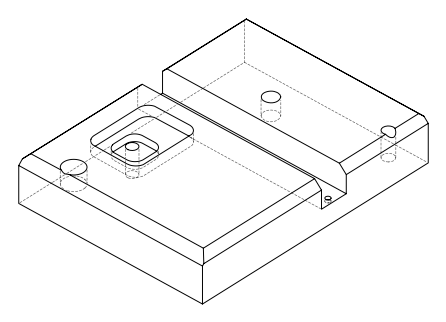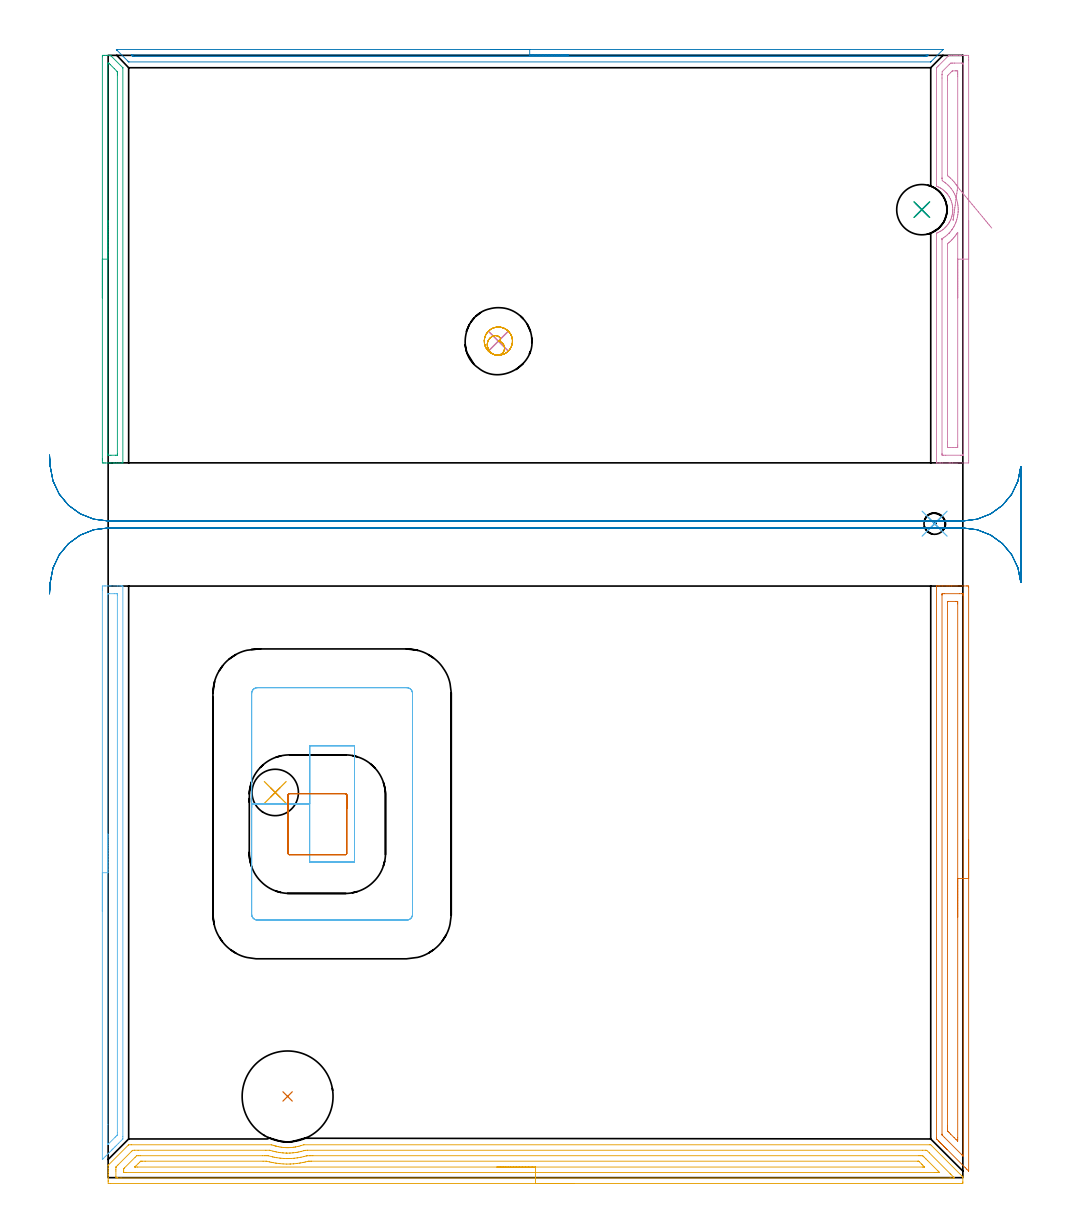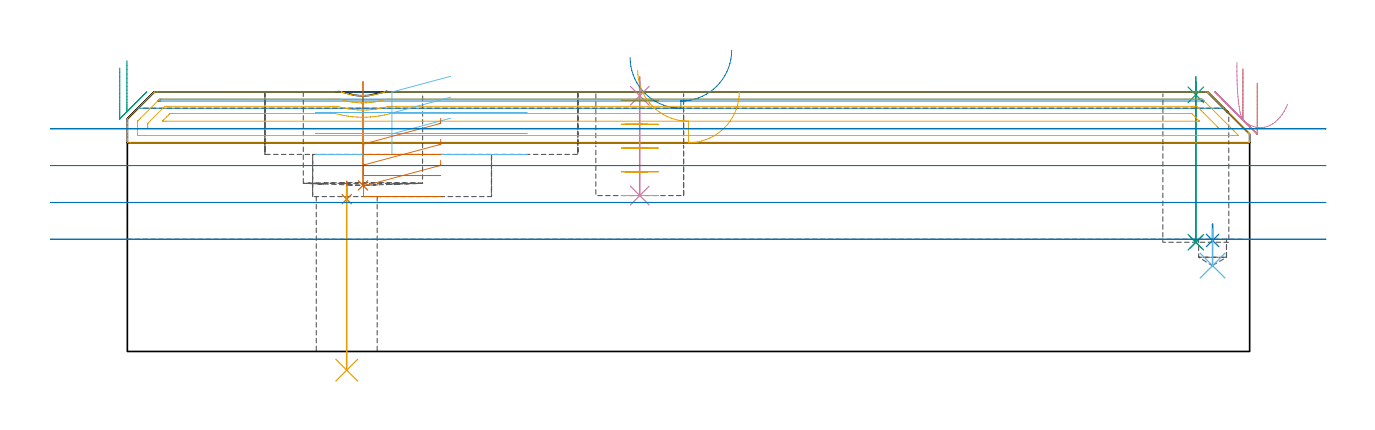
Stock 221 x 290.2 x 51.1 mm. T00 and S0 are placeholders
(PLAN: 20 operations, 10 tool changes, 30.6 min)
(1 SPOT_DRILL | STEP1HOLE | NXT0321_9005460120000 | 0.03 min | 2228 mm3)
(2 SPOT_DRILL_1 | STEP1POCKET | NXT0321_9005460120000 | 0.03 min | 3145 mm3)
(3 SPOT_DRILL_2 | STEP1POCKET_2 | NXT0321_9005460120000 | 0.03 min | 2 mm3)
(4 SPOT_DRILL_3 | STEP1POCKET_3 | NXT0321_9005460120000 | 0.03 min | 3 mm3)
(5 DRILL_THROUGH_HOLE_INTO_CENTER | STEP1HOLE | NXT0301_091 | 0.15 min | 3541 mm3)
(6 DRILL_BLIND_HOLE_INTO_CENTER | STEP1POCKET | UGT0301_450 | 0.04 min | 106 mm3)
(7 INDEXABLE_INSERT_DRILL_BLIND_HOLE_FROM_SOLID | STEP1POCKET_1 | NXT0302_018 | 0.08 min | 7855 mm3)
(8 DRILL_BLIND_HOLE_INTO_CENTER_1 | STEP1POCKET_2 | NXT0301_055 | 0.13 min | 1578 mm3)
(9 DRILL_TO_ENLARGE_BLIND_HOLE | STEP1POCKET_2 | UGT0301_374 | 0.13 min | 2343 mm3)
(10 DRILL_BLIND_HOLE_INTO_CENTER_2 | STEP1POCKET_3 | NXT0301_091 | 0.09 min | 2134 mm3)
(11 MILL_ROUGH_BLIND_HOLE_CONTOUR | STEP1POCKET_3 | NXT0201_013 | Spiral | 0.78 min | 2656 mm3)
(12 AREA_MILL | FG_CHAMFER_SURFACE | UGT0205_001 | 2.53 min | 2178 mm3)
(13 AREA_MILL_1 | FG_CHAMFER_SURFACE_1 | UGT0205_001 | 3.77 min | 5444 mm3)
(14 AREA_MILL_2 | FG_CHAMFER_SURFACE_2 | UGT0205_001 | 3.51 min | 1121 mm3)
(15 AREA_MILL_3 | FG_CHAMFER_SURFACE_3 | UGT0205_001 | 1.86 min | 1507 mm3)
(16 AREA_MILL_4 | FG_CHAMFER_SURFACE_4 | UGT0205_001 | 2.84 min | 3720 mm3)
(17 AREA_MILL_5 | FG_CHAMFER_SURFACE_5 | UGT0205_001 | 7.14 min | 10707 mm3)
(18 MILL_RECTANGULAR_POCKET | POCKET_RECTANGULAR_STRAIGHT | UGT0201_136 | Follow Part, ap 5, ae 75% | 2.14 min | 57913 mm3)
(19 MILL_RECTANGULAR_POCKET_1 | POCKET_RECTANGULAR_STRAIGHT_1 | UGT0201_136 | Follow Part, ap 5, ae 75% | 0.71 min | 8757 mm3)
(20 MILL_RECTANGULAR_SLOT | SLOT_RECTANGULAR | UGT0201_018 | Follow Part, ap 7.5, ae 75% | 4.61 min | 200203 mm3)
(TOOL NXT0321_9005460120000 | NC Spot Drill, 142deg, 12mm, Carbide, Uncoated | D12 PA142 FL30 Z2)
(TOOL NXT0301_091 | Carbide Drill 12mm [860.1-1200-036A1-MM 2214] | D12 PA140 FL55 Z2)
(TOOL UGT0301_450 | Carbide Drill 5.5 mm | D5.5 PA118 FL57 Z2)
(TOOL NXT0302_018 | Index. Insert Drill 23.5mm [880-D2350L25-03] | D23.5 PA176 FL71 Z2)
(TOOL NXT0301_055 | Carbide Drill 8.4mm [860.1-0840-042A1-MM 2214] | D8.4 PA140 FL61 Z2)
(TOOL UGT0301_374 | Twist Drill Flat Bottom 13 mm | D13 PA180 FL101 Z2)
(TOOL NXT0201_013 | ENDMILL 10mm | D10 FL30 Z4)
(TOOL UGT0205_001 | Chamfer Mill 20 x 3 x 45 deg. | D20 FL50 Z2)
(TOOL UGT0201_136 | Carbide End Mill 20.0 | D20 FL30 Z4)
(TOOL UGT0201_018 | End mill 30 mm | D30 FL50 Z4)
(OP 1 SPOT_DRILL)
G17 G21 G94 G90
T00 M6
G54
G17 G0 G90 X43.2 Y99.6 S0 M3
G43 Z61.1 H0
G94 G81 G98 Z29.984 F250. R33.5
G80
M5
M2
(OP 2 SPOT_DRILL_1)
G17 G21 G94 G90
T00 M6
G54
G17 G0 G90 X213.7 Y169.1 S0 M3
G43 Z61.1 H0
G94 G81 G98 Z21.863 F250. R25.1
G80
M5
M2
(OP 3 SPOT_DRILL_2)
G17 G21 G94 G90
T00 M6
G54
G17 G0 G90 X210.4 Y250.3 S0 M3
G43 Z61.1 H0
G94 G81 G98 Z50.54 F250. R54.1
G80
M5
M2
(OP 4 SPOT_DRILL_3)
G17 G21 G94 G90
T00 M6
G54
G17 G0 G90 X100.9 Y216.3 S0 M3
G43 Z61.1 H0
G94 G81 G98 Z50.355 F250. R54.1
G80
M5
M2
(OP 5 DRILL_THROUGH_HOLE_INTO_CENTER)
G17 G21 G94 G90
T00 M6
G54
G17 G0 G90 X43.2 Y99.6 S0 M3
G43 Z61.1 H1
G94 G73 G98 Z-3.684 F250. Q11.395 R32.5
G80
M5
M2
(OP 6 DRILL_BLIND_HOLE_INTO_CENTER)
G17 G21 G94 G90
T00 M6
G54
G17 G0 G90 X213.7 Y169.1 S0 M3
G43 Z61.1 H0
G94 G81 G98 Z16.9 F250. R24.1
G80
M5
M2
(OP 7 INDEXABLE_INSERT_DRILL_BLIND_HOLE_FROM_SOLID)
G17 G21 G94 G90
T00 M6
G54
G17 G0 G90 X46.4 Y21. S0 M3
G43 Z61.1 H1
G94 G81 G98 Z32.7 F250. R53.1
G80
M5
M2
(OP 8 DRILL_BLIND_HOLE_INTO_CENTER_1)
G17 G21 G94 G90
T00 M6
G54
G17 G0 G90 X210.4 Y250.3 S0 M3
G43 Z61.1 H1
G94 G81 G98 Z21.5 F250. R53.1
G80
M5
M2
(OP 9 DRILL_TO_ENLARGE_BLIND_HOLE)
G17 G21 G94 G90
T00 M6
G54
G17 G0 G90 X210.4 Y250.3 S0 M3
G43 Z61.1 H0
G94 G81 G98 Z21.5 F250. R53.1
G80
M5
M2
(OP 10 DRILL_BLIND_HOLE_INTO_CENTER_2)
G17 G21 G94 G90
T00 M6
G54
G17 G0 G90 X100.9 Y216.3 S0 M3
G43 Z61.1 H1
G94 G81 G98 Z30.7 F250. R53.1
G80
M5
M2
(OP 11 MILL_ROUGH_BLIND_HOLE_CONTOUR)
G17 G21 G94 G90
T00 M6
G54
G17 G0 G90 X100.9 Y216.3 S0 M3
G43 Z61.1 H0
Z49.42
G94 G3 X101.316 Y217.222 R0.555 F250.
X99.693 Y217.669 R1.537
X98.049 Y215.017 R2.41
X100.443 Y212.679 R2.772
X104.521 Y215.843 R3.65
X100.443 Y212.679 R-3.65
X102.482 Y214.261 R1.825
X100.9 Y216.3 R1.825
G0 Z44.74
G3 X101.316 Y217.222 R0.555
X99.693 Y217.669 R1.537
X98.049 Y215.017 R2.41
X100.443 Y212.679 R2.772
X104.521 Y215.843 R3.65
X100.443 Y212.679 R-3.65
X102.482 Y214.261 R1.825
X100.9 Y216.3 R1.825
G0 Z40.06
G3 X101.316 Y217.222 R0.555
X99.693 Y217.669 R1.537
X98.049 Y215.017 R2.41
X100.443 Y212.679 R2.772
X104.521 Y215.843 R3.65
X100.443 Y212.679 R-3.65
X102.482 Y214.261 R1.825
X100.9 Y216.3 R1.825
G0 Z35.38
G3 X101.316 Y217.222 R0.555
X99.693 Y217.669 R1.537
X98.049 Y215.017 R2.41
X100.443 Y212.679 R2.772
X104.521 Y215.843 R3.65
X100.443 Y212.679 R-3.65
X102.482 Y214.261 R1.825
X100.9 Y216.3 R1.825
G0 Z30.7
G3 X101.316 Y217.222 R0.555
X99.693 Y217.669 R1.537
X98.049 Y215.017 R2.41
X100.443 Y212.679 R2.772
X104.521 Y215.843 R3.65
X100.443 Y212.679 R-3.65
X102.482 Y214.261 R1.825
X100.9 Y216.3 R1.825
G0 Z61.1
M5
M2
(OP 12 AREA_MILL)
G17 G21 G94 G90
T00 M6
G54
G17 G0 G90 X-1.5 Y68.85 S1061 M3
G43 Z61.1 H0
Z55.8
G94 G1 Y68.888 Z54.928 F250.
Y69.002 Z54.064
Y69.191 Z53.212
Y69.453 Z52.38
Y69.787 Z51.574
Y70.19 Z50.8
Y70.659 Z50.064
Y71.19 Z49.372
Y71.779 Z48.729
Y72.422 Z48.14
Y73.114 Z47.609
Y73.85 Z47.14
Y74.624 Z46.737
Y75.43 Z46.403
Y76.262 Z46.141
Y77.114 Z45.952
Y77.979 Z45.838
Y78.85 Z45.8
Y151.967
X-1.499 Y152.407 Z45.801
X-1.494 Y152.853 Z45.803
X-1.491 Y152.991 Z45.805
X-1.053 Y153. Z46.242
X-0.758 Z46.537
X-0.172 Z47.123
X0.418 Z47.715
X0.709 Z48.006
X2.472 Z49.767
X3.055 Z50.354
X3.353 Z50.652
X3.505 Y152.999 Z50.804
X3.794 Y152.99 Z51.093
X3.8 Y152.852 Z51.1
Y10.643
X3.794 Y10.002 Z51.094
Y9.994 Z51.093
X2.661 Y8.86 Z49.959
X2.107 Y8.307 Z49.406
X1.884 Y8.083 Z49.181
X1.77 Y7.968 Z49.067
X1.246 Y7.446 Z48.546
X1.003 Y7.201 Z48.3
X0.878 Y7.077 Z48.175
X0.386 Y6.585 Z47.685
X0.122 Y6.32 Z47.418
X-0.013 Y6.185 Z47.284
X-0.475 Y5.725 Z46.825
X-0.759 Y5.439 Z46.536
X-1.352 Y4.848 Z45.946
X-1.493 Y4.715 Z45.805
X-1.499 Y4.713 Z45.8
X-1.5 Y78.85
X-0.086 Z47.214
X-0.085 Y150.825 Z47.215
X-0.083 Y150.925 Z47.217
X-0.081 Y150.974 Z47.219
X-0.079 Y150.99 Z47.221
X-0.035 Y150.992 Z47.265
X0.339 Y150.999 Z47.639
X1.591 Z48.891
X2.103 Y150.997 Z49.403
X2.292 Y150.99 Z49.592
X2.379 Y150.98 Z49.679
X2.384 Y150.712 Z49.684
X2.385 Y150.623 Z49.685
Y11.622
X2.377 Y11.038 Z49.677
X2.324 Y10.981 Z49.624
X2.232 Y10.885 Z49.532
X1.993 Y10.643 Z49.293
X1.791 Y10.44 Z49.091
X0.095 Y8.745 Z47.395
X0.018 Y8.668 Z47.318
X-0.058 Y8.595 Z47.242
X-0.072 Y8.584 Z47.228
X-0.078 Y8.58 Z47.222
X-0.08 Y8.606 Z47.22
X-0.085 Y8.772 Z47.215
X-0.086 Y13.763 Z47.214
Y78.85
Y79.722 Z47.252
Y80.587 Z47.366
Y81.438 Z47.555
Y82.27 Z47.817
Y83.076 Z48.151
Y83.85 Z48.554
Y84.586 Z49.023
Y85.278 Z49.554
Y85.921 Z50.143
Y86.511 Z50.786
Y87.042 Z51.479
Y87.51 Z52.214
Y87.913 Z52.988
Y88.247 Z53.794
Y88.509 Z54.626
Y88.698 Z55.478
Y88.812 Z56.343
Y88.85 Z57.214
G0 Z61.1
M5
M2
(OP 13 AREA_MILL_1)
G17 G21 G94 G90
T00 M6
G54
G17 G0 G90 X222.5 Y87.35 S1061 M3
G43 Z61.1 H0
Z52.8
G94 G1 Y87.312 Z51.928 F250.
Y87.198 Z51.064
Y87.009 Z50.212
Y86.747 Z49.38
Y86.413 Z48.574
Y86.01 Z47.8
Y85.542 Z47.064
Y85.01 Z46.372
Y84.421 Z45.729
Y83.778 Z45.14
Y83.086 Z44.608
Y82.35 Z44.14
Y81.576 Z43.737
Y80.77 Z43.403
Y79.938 Z43.141
Y79.086 Z42.952
Y78.222 Z42.838
Y77.35 Z42.8
Y1.831
X222.495 Y1.721 Z42.803
X222.494 Y1.718 Z42.804
X222.478 Y1.721 Z42.82
X222.007 Y2.193 Z43.293
X221.617 Y2.582 Z43.681
X216.909 Y7.291 Z48.39
X216.865 Y7.334 Z48.432
X216.821 Y7.379 Z48.478
X216.612 Y7.587 Z48.687
X216.568 Y7.631 Z48.729
X216.523 Y7.676 Z48.776
X216.316 Y7.883 Z48.983
X216.271 Y7.928 Z49.026
X216.225 Y7.974 Z49.074
X216.02 Y8.18 Z49.279
X215.974 Y8.225 Z49.323
X215.928 Y8.272 Z49.371
X215.724 Y8.476 Z49.575
X215.677 Y8.522 Z49.62
X215.63 Y8.57 Z49.669
X215.427 Y8.772 Z49.872
X215.38 Y8.819 Z49.917
X215.332 Y8.867 Z49.967
X215.131 Y9.068 Z50.168
X215.083 Y9.116 Z50.214
X215.034 Y9.165 Z50.265
X214.835 Y9.365 Z50.464
X214.786 Y9.413 Z50.511
X214.736 Y9.463 Z50.562
X214.629 Y9.571 Z50.67
X214.331 Y9.868 Z50.966
X214.205 Y9.997 Z51.091
X214.2 Y10.356 Z51.1
Y152.83
X214.203 Y152.99 Z51.088
X214.251 Y152.993 Z51.04
X214.646 Y153. Z50.653
X214.998 Z50.301
X215.677 Z49.618
X216.907 Z48.39
X217.459 Z47.836
X218.074 Z47.221
X221.914 Z43.383
X222.192 Y152.998 Z43.105
X222.492 Y152.99 Z42.806
X222.499 Y152.69 Z42.799
X222.5 Y77.35 Z42.8
X221.086 Z44.214
Y5.827
X221.084 Y5.764 Z44.216
X221.08 Y5.639 Z44.22
X221.077 Y5.583 Z44.223
X221.063 Y5.594 Z44.237
X221.023 Y5.63 Z44.277
X220.76 Y5.89 Z44.54
X216.294 Y10.356 Z49.006
X215.677 Y10.981 Z49.623
X215.648 Y11.014 Z49.652
X215.621 Y11.065 Z49.679
X215.617 Y11.187 Z49.683
X215.615 Y11.249 Z49.685
Y150.659
X215.616 Y150.722 Z49.684
X215.621 Y150.847 Z49.679
X215.633 Y150.99 Z49.667
X215.677 Y150.992 Z49.623
X216.167 Y150.999 Z49.133
X220.132 Y151. Z45.168
X220.622 Y150.999 Z44.678
X221.023 Y150.992 Z44.277
X221.074 Y150.99 Z44.226
X221.081 Y150.785 Z44.219
X221.085 Y150.66 Z44.215
Y150.597
X221.086 Y150.534 Z44.214
Y77.35
X219.672 Z45.628
X219.671 Y10.356 Z45.629
X219.67 Y9.926 Z45.63
X219.666 Y9.463 Z45.634
X219.665 Y9.448 Z45.635
X219.642 Y9.463 Z45.658
X219.241 Y9.859 Z46.059
X218.743 Y10.356 Z46.557
X217.85 Y11.249 Z47.45
X217.459 Y11.642 Z47.841
X217.21 Y11.896 Z48.09
X217.087 Y12.024 Z48.213
X217.035 Y12.086 Z48.265
X217.034 Y12.143 Z48.266
X217.03 Y12.572 Z48.27
X217.029 Y13.036 Z48.271
Y13.467
Y148.81
X217.031 Y148.918 Z48.269
X217.033 Y148.971 Z48.267
X217.035 Y148.989 Z48.265
X217.081 Y148.992 Z48.219
X217.271 Y148.999 Z48.029
X219.241 Z46.059
X219.43 Y148.998 Z45.87
X219.556 Y148.994 Z45.744
X219.654 Y148.99 Z45.646
X219.665 Y148.974 Z45.635
X219.667 Y148.953 Z45.633
X219.669 Y148.81 Z45.631
X219.671 Y148.379 Z45.629
X219.672 Y77.35 Z45.628
Y76.478 Z45.667
Y75.614 Z45.78
Y74.762 Z45.969
Y73.93 Z46.232
Y73.124 Z46.565
Y72.35 Z46.968
Y71.614 Z47.437
Y70.922 Z47.968
Y70.279 Z48.557
Y69.69 Z49.201
Y69.158 Z49.893
Y68.69 Z50.628
Y68.287 Z51.402
Y67.953 Z52.208
Y67.691 Z53.04
Y67.502 Z53.892
Y67.388 Z54.757
Y67.35 Z55.628
G0 Z61.1
M5
M2
(OP 14 AREA_MILL_2)
G17 G21 G94 G90
T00 M6
G54
G17 G0 G90 X99. Y291.7 S1061 M3
G43 Z61.1 H0
Z57.9
G94 G1 X99.038 Z57.028 F250.
X99.152 Z56.163
X99.341 Z55.312
X99.603 Z54.48
X99.937 Z53.674
X100.34 Z52.9
X100.808 Z52.164
X101.34 Z51.472
X101.929 Z50.829
X102.572 Z50.24
X103.264 Z49.708
X104. Z49.24
X104.774 Z48.837
X105.58 Z48.503
X106.412 Z48.241
X107.264 Z48.052
X108.128 Z47.938
X109. Z47.9
X215.758
X215.806 Y291.698 Z47.898
X215.866 Y291.696 Z47.896
X215.879 Y291.693 Z47.898
X215.883 Y291.691 Z47.899
X215.86 Y291.656 Z47.936
X215.774 Y291.572 Z48.024
X215.731 Y291.53 Z48.068
X212.884 Y288.684 Z50.915
X212.734 Y288.537 Z51.059
X212.695 Y288.504 Z51.089
X212.606 Y288.5 Z51.1
X5.395
X5.305 Y288.504 Z51.089
X5.266 Y288.537 Z51.059
X5.116 Y288.684 Z50.915
X2.269 Y291.53 Z48.068
X2.226 Y291.572 Z48.024
X2.14 Y291.656 Z47.935
X2.117 Y291.691 Z47.899
X2.121 Y291.693 Z47.898
X2.134 Y291.696 Z47.896
X2.194 Y291.698 Z47.898
X2.242 Y291.7 Z47.9
X109.
Y290.286 Z49.314
X211.456 Y290.285 Z49.315
X211.712 Y290.284 Z49.316
X211.973 Y290.281 Z49.319
X212.009 Y290.279 Z49.321
X211.996 Y290.258 Z49.342
X211.814 Y290.071 Z49.529
X211.712 Y289.972 Z49.628
X211.646 Y289.921 Z49.679
X211.587 Y289.919 Z49.681
X211.454 Y289.916 Z49.684
X211.2 Y289.915 Z49.685
X210.819 Y289.914 Z49.686
X6.696 Y289.915 Z49.685
X6.492 Y289.916 Z49.684
X6.39 Y289.919 Z49.681
X6.344 Y289.921 Z49.679
X6.288 Y289.969 Z49.631
X5.994 Y290.265 Z49.335
X5.983 Y290.279 Z49.321
X5.984 Y290.28 Z49.32
X6.024 Y290.283 Z49.317
X6.112 Y290.285 Z49.315
X6.288 Y290.286 Z49.314
X6.544
X109.
X109.872 Z49.352
X110.737 Z49.466
X111.588 Z49.655
X112.42 Z49.917
X113.226 Z50.251
X114. Z50.654
X114.736 Z51.123
X115.428 Z51.654
X116.071 Z52.243
X116.66 Z52.886
X117.192 Z53.578
X117.66 Z54.314
X118.063 Z55.088
X118.397 Z55.894
X118.659 Z56.726
X118.848 Z57.578
X118.962 Z58.443
X119. Z59.314
G0 Z61.1
M5
M2
(OP 15 AREA_MILL_3)
G17 G21 G94 G90
T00 M6
G54
G17 G0 G90 X-1.5 Y227.5 S1061 M3
G43 Z61.1 H0
Z55.8
G94 G1 Y227.538 Z54.928 F250.
Y227.652 Z54.064
Y227.841 Z53.212
Y228.103 Z52.38
Y228.437 Z51.574
Y228.84 Z50.8
Y229.308 Z50.064
Y229.84 Z49.372
Y230.429 Z48.729
Y231.072 Z48.14
Y231.764 Z47.609
Y232.5 Z47.14
Y233.274 Z46.737
Y234.08 Z46.403
Y234.912 Z46.141
Y235.764 Z45.952
Y236.628 Z45.838
Y237.5 Z45.8
Y289.843
X-1.496 Y290.062 Z45.804
X-1.491 Y290.198 Z45.805
X-1.325 Y290.2 Z45.971
X-1.053 Z46.243
X-0.507 Z46.792
X-0.412 Z46.887
X0.269 Z47.568
X0.438 Y290.199 Z47.737
X0.61 Y290.19 Z47.906
X0.709 Y290.091 Z48.008
X0.739 Y290.062 Z48.037
X3.798 Y287.002 Z51.096
Y286.999
X3.8 Y286.945 Z51.1
Y184.938
X3.794 Y184.81 Z51.093
X3.523 Y184.8 Z50.822
X2.807 Z50.106
X2.137 Z49.436
X1.591 Z48.887
X1.318 Z48.614
X0.709 Z48.006
X0.436 Z47.734
X-0.172 Z47.123
X-0.749 Z46.546
X-1.053 Y184.801 Z46.242
X-1.284 Y184.804 Z46.011
X-1.491 Y184.809 Z45.805
X-1.494 Y184.937 Z45.802
X-1.499 Y185.383 Z45.801
X-1.5 Y185.835 Z45.8
Y237.5
X-0.086 Z47.214
X-0.085 Y287.747 Z47.215
X-0.084 Y287.835 Z47.216
X-0.079 Y288.172 Z47.221
X0.057 Y288.19 Z47.357
X0.124 Y288.192 Z47.424
X0.146 Y288.19 Z47.446
X0.178 Y288.163 Z47.478
X0.246 Y288.1 Z47.546
X0.515 Y287.835 Z47.815
X1.591 Y286.759 Z48.891
X2.286 Y286.053 Z49.586
X2.379 Y285.948 Z49.679
X2.381 Y285.852 Z49.681
X2.383 Y285.651 Z49.683
X2.385 Y285.249 Z49.685
X2.386 Y285.162 Z49.686
X2.385 Y187.165 Z49.685
X2.384 Y186.964 Z49.684
X2.381 Y186.864 Z49.681
X2.379 Y186.822 Z49.679
X2.313 Y186.81 Z49.613
X1.949 Y186.802 Z49.249
X0.709 Y186.8 Z48.009
X0.187 Y186.802 Z47.487
X0.005 Y186.809 Z47.305
X-0.079 Y186.814 Z47.221
X-0.084 Y187.077 Z47.216
X-0.085 Y187.165 Z47.215
X-0.086 Y237.5 Z47.214
Y238.372 Z47.252
Y239.236 Z47.366
Y240.088 Z47.555
Y240.92 Z47.817
Y241.726 Z48.151
Y242.5 Z48.554
Y243.236 Z49.023
Y243.928 Z49.554
Y244.571 Z50.143
Y245.16 Z50.786
Y245.692 Z51.478
Y246.16 Z52.214
Y246.563 Z52.988
Y246.897 Z53.794
Y247.159 Z54.626
Y247.348 Z55.478
Y247.462 Z56.343
Y247.5 Z57.214
G0 Z61.1
M5
M2
(OP 16 AREA_MILL_4)
G17 G21 G94 G90
T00 M6
G54
G17 G0 G90 X222.5 Y247.5 S1061 M3
G43 Z61.1 H0
Z52.8
G94 G1 Y247.462 Z51.928 F250.
Y247.348 Z51.063
Y247.159 Z50.212
Y246.897 Z49.38
Y246.563 Z48.574
Y246.16 Z47.8
Y245.692 Z47.064
Y245.16 Z46.372
Y244.571 Z45.729
Y243.928 Z45.14
Y243.236 Z44.608
Y242.5 Z44.14
Y241.726 Z43.737
Y240.92 Z43.403
Y240.088 Z43.141
Y239.236 Z42.952
Y238.372 Z42.838
Y237.5 Z42.8
Y185.383
X222.498 Y184.801 Z42.799
X218.35 Y184.8 Z46.945
X217.735 Z47.562
X217.459 Z47.838
X215.677 Z49.618
X215.125 Z50.174
X215.078 Z50.22
X214.563 Z50.736
X214.241 Y184.807 Z51.05
X214.203 Y184.81 Z51.088
X214.2 Y184.938 Z51.1
Y244.182
X214.205 Y244.213 Z51.093
X214.26 Y244.245 Z51.039
X214.408 Y244.307 Z50.891
X214.635 Y244.411 Z50.665
X215.079 Y244.64 Z50.22
X215.231 Y244.731 Z50.068
X215.416 Y244.841 Z49.883
X215.745 Y245.061 Z49.554
X215.964 Y245.235 Z49.335
X216.354 Y245.582 Z48.945
X216.439 Y245.666 Z48.859
X216.568 Y245.796 Z48.728
X216.694 Y245.919 Z48.605
X216.725 Y245.95 Z48.574
X216.85 Y246.093 Z48.449
X217.131 Y246.46 Z48.166
X217.395 Y246.84 Z47.902
X217.459 Y246.949 Z47.837
X217.579 Y247.151 Z47.721
X217.734 Y247.444 Z47.563
X217.818 Y247.63 Z47.481
X217.861 Y247.729 Z47.435
X217.867 Y247.745 Z47.428
X218.031 Y248.171 Z47.267
X218.168 Y248.619 Z47.129
X218.172 Y248.636 Z47.125
X218.271 Y249.062 Z47.029
X218.338 Y249.477 Z46.962
X218.342 Y249.508 Z46.956
X218.383 Y249.953 Z46.916
X218.384 Y250.02
Y250.055 Z46.915
X218.386 Y250.324 Z46.9
X218.387 Y250.359 Z46.902
Y250.398
X218.367 Y250.843 Z46.932
X218.314 Y251.287 Z46.982
X218.23 Y251.734 Z47.068
X218.113 Y252.177 Z47.185
X217.958 Y252.624 Z47.339
X217.779 Y253.066 Z47.52
X217.735 Y253.158 Z47.564
X217.524 Y253.536 Z47.773
X217.51 Y253.561 Z47.787
X217.459 Y253.644 Z47.837
X217.267 Y253.956 Z48.029
X217.162 Y254.101 Z48.135
X217.065 Y254.236 Z48.234
X217.032 Y254.278 Z48.268
X216.982 Y254.341 Z48.318
X216.865 Y254.486 Z48.431
X216.848 Y254.508 Z48.448
X216.79 Y254.575 Z48.509
X216.699 Y254.679 Z48.6
X216.543 Y254.845 Z48.755
X216.259 Y255.112 Z49.039
X215.964 Y255.366 Z49.335
X215.716 Y255.556 Z49.581
X215.677 Y255.583 Z49.62
X215.462 Y255.735 Z49.836
X215.216 Y255.878 Z50.081
X215.078 Y255.959 Z50.219
X214.786 Y256.108 Z50.511
X214.578 Y256.214 Z50.721
X214.206 Y256.377 Z51.091
X214.2 Y256.654 Z51.1
Y286.944
X214.205 Y286.995 Z51.091
X214.217 Y287.016 Z51.079
X214.285 Y287.086 Z51.014
X214.588 Y287.389 Z50.709
X214.786 Y287.586 Z50.514
X217.211 Y290.011 Z48.089
X217.263 Y290.062 Z48.037
X217.403 Y290.191 Z47.896
X217.459 Y290.193 Z47.84
X218.011 Y290.2 Z47.288
X218.689 Z46.61
X219.241 Z46.055
X219.517 Z45.78
X220.132 Z45.164
X220.408 Z44.889
X221.023 Z44.271
X221.607 Z43.688
X221.914 Y290.198 Z43.381
X222.491 Y290.193 Z42.805
X222.497 Y289.617 Z42.803
X222.5 Y289.031 Z42.8
Y237.5
X221.086 Z44.214
X221.085 Y187.04 Z44.215
X221.082 Y186.915 Z44.218
X221.079 Y186.833 Z44.221
X221.074 Y186.808 Z44.226
X221.068 Y186.807 Z44.232
X221.023 Y186.804 Z44.277
X220.497 Y186.8 Z44.803
X216.568 Z48.732
X216.041 Y186.802 Z49.259
X215.677 Y186.808 Z49.623
X215.631 Y186.81 Z49.669
X215.621 Y186.978 Z49.679
X215.616 Y187.103 Z49.684
X215.615 Y187.165 Z49.685
Y242.525
X215.616 Y242.65 Z49.684
X215.619 Y242.733 Z49.681
X215.623 Y242.784 Z49.677
X215.63 Y242.79 Z49.67
X215.677 Y242.823 Z49.623
X215.961 Y243.006 Z49.339
X216.397 Y243.291 Z48.903
X216.494 Y243.365 Z48.806
X216.568 Y243.426 Z48.732
X216.971 Y243.779 Z48.329
X217.404 Y244.182 Z47.896
X217.432 Y244.209 Z47.868
X217.459 Y244.238 Z47.841
X217.727 Y244.536 Z47.573
X217.846 Y244.685 Z47.454
X218.147 Y245.072 Z47.153
X218.202 Y245.147 Z47.098
X218.232 Y245.191 Z47.068
X218.35 Y245.37 Z46.95
X218.578 Y245.736 Z46.722
X218.708 Y245.963 Z46.592
X218.893 Y246.312 Z46.407
X219.134 Y246.854 Z46.166
X219.148 Y246.885 Z46.152
X219.241 Y247.138 Z46.059
X219.39 Y247.597 Z45.91
X219.436 Y247.745 Z45.864
X219.576 Y248.301 Z45.724
X219.646 Y248.636 Z45.654
X219.713 Y249.055 Z45.587
X219.763 Y249.527 Z45.537
X219.793 Y249.832 Z45.507
X219.794 Y249.864 Z45.506
X219.8 Y250.418 Z45.5
X219.784 Y250.766 Z45.516
X219.74 Y251.309 Z45.56
X219.684 Y251.757 Z45.616
X219.599 Y252.2 Z45.701
X219.423 Y252.908 Z45.877
X219.365 Y253.09 Z45.935
X219.241 Y253.453 Z46.059
X219.031 Y253.981 Z46.269
X218.856 Y254.366 Z46.444
X218.571 Y254.872 Z46.729
X218.35 Y255.231 Z46.95
X217.969 Y255.763 Z47.331
X217.744 Y256.045 Z47.556
X217.459 Y256.362 Z47.841
X217.162 Y256.654 Z48.138
X216.568 Y257.167 Z48.732
X216.354 Y257.331 Z48.946
X216.055 Y257.545 Z49.245
X215.677 Y257.784 Z49.623
X215.62 Y258.379 Z49.68
X215.616 Y258.436 Z49.684
X215.615 Y258.498 Z49.685
X215.614 Y284.334 Z49.686
X215.617 Y285.162 Z49.683
X215.619 Y285.22 Z49.681
X215.677 Y286.015 Z49.623
X215.692 Y286.038 Z49.608
X215.704 Y286.053 Z49.596
X217.485 Y287.835 Z47.815
X217.777 Y288.115 Z47.523
X217.865 Y288.19 Z47.435
X217.989 Y288.196 Z47.311
X218.35 Y288.199 Z46.95
X218.876 Y288.2 Z46.424
X220.659 Y288.198 Z44.641
X221.023 Y288.192 Z44.277
X221.069 Y288.19 Z44.231
X221.079 Y288.022 Z44.221
X221.084 Y287.897 Z44.216
X221.085 Y287.835 Z44.215
X221.086 Y237.5 Z44.214
X219.672 Z45.628
X219.671 Y189.408 Z45.629
Y188.947 Z45.63
X219.669 Y188.84 Z45.631
X219.666 Y188.815 Z45.634
X219.664 Y188.81 Z45.636
X219.633 Y188.807 Z45.667
X219.535 Y188.802 Z45.765
X219.388 Y188.8 Z45.912
X219.241 Z46.059
X218.497 Z46.803
X217.606 Z47.694
X217.459 Y188.802 Z47.841
X217.312 Y188.805 Z47.988
X217.035 Y188.813 Z48.265
X217.033 Y188.947 Z48.267
X217.03 Y189.376 Z48.27
X217.029 Y189.838 Z48.271
X217.028 Y190.268 Z48.272
X217.029 Y241.279 Z48.271
X217.03 Y241.394 Z48.27
X217.033 Y241.451 Z48.267
X217.035 Y241.476 Z48.265
X217.055 Y241.509 Z48.245
X217.274 Y241.694 Z48.026
X217.459 Y241.852 Z47.841
X217.75 Y242.109 Z47.55
X218.063 Y242.4 Z47.237
X218.207 Y242.543 Z47.093
X218.35 Y242.691 Z46.95
X218.636 Y243.004 Z46.664
X218.866 Y243.291 Z46.434
X219.027 Y243.504 Z46.273
X219.241 Y243.797 Z46.059
X219.397 Y244.025 Z45.903
X219.662 Y244.422 Z45.638
X219.665 Y244.393 Z45.635
X219.669 Y244.315 Z45.631
X219.671 Y244.24 Z45.629
Y244.182
X219.672 Y237.5 Z45.628
Y236.628 Z45.666
Y235.764 Z45.78
Y234.912 Z45.969
Y234.08 Z46.231
Y233.274 Z46.565
Y232.5 Z46.968
Y231.764 Z47.437
Y231.072 Z47.968
Y230.429 Z48.557
Y229.84 Z49.201
Y229.308 Z49.893
Y228.84 Z50.628
Y228.437 Z51.402
Y228.103 Z52.208
Y227.841 Z53.04
Y227.652 Z53.892
Y227.538 Z54.757
Y227.5 Z55.628
G0 X228.478 Y245.539 Z48.684
G1 X228.159 Y245.925 Z47.97
X227.801 Y246.357 Z47.302
X227.407 Y246.832 Z46.685
X226.98 Y247.347 Z46.125
X226.524 Y247.897 Z45.625
X226.042 Y248.479 Z45.19
X225.537 Y249.088 Z44.821
X225.014 Y249.72 Z44.524
X224.476 Y250.369 Z44.298
X223.928 Y251.03 Z44.148
X223.373 Y251.7 Z44.072
X222.816 Y252.371 Z44.073
X222.262 Y253.04 Z44.149
X221.714 Y253.702 Z44.302
X221.176 Y254.35 Z44.528
X220.653 Y254.982 Z44.827
X220.149 Y255.59 Z45.196
X219.667 Y256.172 Z45.633
X219.647 Y256.196 Z45.653
X219.617 Y256.236 Z45.683
X219.596 Y256.269 Z45.704
X219.544 Y256.351 Z45.756
X219.346 Y256.654 Z45.954
X219.241 Y256.806 Z46.059
X218.93 Y257.231 Z46.37
X218.679 Y257.545 Z46.621
X218.35 Y257.915 Z46.95
X217.814 Y258.436 Z47.486
X217.626 Y258.603 Z47.674
X217.459 Y258.747 Z47.841
X217.144 Y259.011 Z48.156
X217.055 Y259.089 Z48.245
X217.035 Y259.107 Z48.265
X217.033 Y259.132 Z48.267
X217.031 Y259.183 Z48.269
X217.029 Y259.327 Z48.271
Y283.811
X217.03 Y284.271 Z48.27
X217.033 Y284.697 Z48.267
X217.037 Y284.926 Z48.263
X217.263 Y285.162 Z48.037
X217.806 Y285.706 Z47.494
X218.154 Y286.053 Z47.146
X218.255 Y286.148 Z47.045
X218.286 Y286.175 Z47.014
X218.35 Y286.19 Z46.95
X219.095 Y286.199 Z46.205
X219.241 Y286.198 Z46.059
X219.388 Y286.195 Z45.912
X219.665 Y286.187 Z45.635
X219.667 Y286.053 Z45.633
X219.67 Y285.624 Z45.63
X219.671 Y285.162 Z45.629
X219.672 Y284.732 Z45.628
X219.671 Y256.331 Z45.629
X219.67 Y256.225 Z45.63
X219.668 Y256.178 Z45.632
X219.667 Y256.172 Z45.633
X219.55 Y255.321 Z45.788
X219.435 Y254.487 Z46.018
X219.324 Y253.677 Z46.32
X219.216 Y252.895 Z46.692
X219.114 Y252.149 Z47.132
X219.016 Y251.443 Z47.636
X218.926 Y250.783 Z48.2
X218.842 Y250.175 Z48.819
X218.766 Y249.623 Z49.49
X218.698 Y249.13 Z50.207
X218.639 Y248.702 Z50.964
X218.589 Y248.34 Z51.757
X218.549 Y248.048 Z52.578
X218.519 Y247.828 Z53.422
X218.499 Y247.682 Z54.281
X218.489 Y247.611 Z55.151
X218.49 Y247.615 Z56.023
X218.501 Y247.694 Z56.892
G0 Z61.1
M5
M2
(OP 17 AREA_MILL_5)
G17 G21 G94 G90
T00 M6
G54
G17 G0 G90 X120.5 Y-1.5 S1061 M3
G43 Z61.1 H0
Z51.1
G94 G1 X120.462 Z50.228 F250.
X120.348 Z49.363
X120.159 Z48.512
X119.897 Z47.68
X119.563 Z46.874
X119.16 Z46.1
X118.692 Z45.364
X118.16 Z44.672
X117.571 Z44.029
X116.928 Z43.44
X116.236 Z42.908
X115.5 Z42.44
X114.726 Z42.037
X113.92 Z41.703
X113.088 Z41.441
X112.236 Z41.252
X111.372 Z41.138
X110.5 Z41.1
X0.618
X0.067 Y-1.493 Z41.103
X0.008 Y-1.491 Z41.105
X0. Y-0.944 Z41.651
Y-0.67 Z41.925
Y-0.056 Z42.539
Y0.492 Z43.089
Y0.833 Z43.43
Y1.381 Z43.978
Y1.722 Z44.317
Y2.404 Z45.003
Y3.107 Z45.707
X0.001 Y3.161 Z45.759
X0.01 Y3.199 Z45.796
X0.043 Y3.244 Z45.841
X5.203 Y8.404 Z51.001
X5.312 Y8.505 Z51.094
X5.965 Y8.5 Z51.1
X42.179 Y8.498 Z51.098
X42.224 Y8.496 Z51.093
X42.28 Y8.492 Z51.088
X42.661 Y8.367 Z50.967
X43.106 Y8.229 Z50.828
X43.335 Y8.167 Z50.766
X43.406 Y8.148 Z50.746
X43.499 Y8.124 Z50.719
X43.554 Y8.109 Z50.704
X43.999 Y8.006 Z50.603
X44.446 Y7.921 Z50.518
X44.811 Y7.866 Z50.465
X44.892 Y7.854 Z50.452
X45.285 Y7.813 Z50.406
X45.339 Y7.806 Z50.401
X45.785 Y7.771 Z50.37
X46.179 Y7.754 Z50.352
X46.285 Y7.755 Z50.353
X46.475 Y7.757 Z50.351
X46.63 Z50.356
X46.678 Z50.357
X47.072 Y7.775 Z50.373
X47.124 Y7.777 Z50.375
X47.32 Y7.793 Z50.391
X47.571 Y7.814 Z50.412
X47.966 Y7.863 Z50.458
X48.017 Y7.869 Z50.464
X48.332 Y7.919 Z50.515
X48.464 Y7.939 Z50.537
X48.909 Y8.029 Z50.624
X49.357 Y8.136 Z50.733
X49.802 Y8.26 Z50.859
X50.522 Y8.492 Z51.086
X50.639 Y8.498 Z51.098
X212.347 Y8.5 Z51.1
X212.687 Y8.508 Z51.091
X212.927 Y8.274 Z50.873
X220.68 Y0.521 Z43.119
X220.813 Y0.389 Z42.985
X220.978 Y0.22 Z42.818
X220.995 Y0.194 Z42.791
X220.998 Y0.167 Z42.765
X221. Y0.15 Z42.748
Y-1.115 Z41.48
Y-1.285 Z41.311
X220.998 Y-1.491 Z41.105
X220.829 Y-1.5 Z41.1
X110.5
Y-0.086 Z42.514
X3.328
X2.434 Y-0.084 Z42.516
X2.405 Y-0.083 Z42.517
X2.01 Y-0.056 Z42.544
X2.003 Y0.344 Z42.944
X2. Y1.722 Z44.322
X2.001 Y2.124 Z44.724
X2.007 Y2.611 Z45.211
X2.01 Y2.711 Z45.311
X2.018 Y2.757 Z45.357
X2.047 Y2.789 Z45.389
X2.134 Y2.881 Z45.481
X2.405 Y3.155 Z45.755
X2.578 Y3.328 Z45.928
X5.978 Y6.727 Z49.327
X6.145 Y6.89 Z49.49
X6.317 Y7.056 Z49.656
X6.843 Y7.084 Z49.684
X6.871 Y7.085 Z49.685
X7.735 Y7.086 Z49.686
X40.79 Y7.084 Z49.684
X41.686 Y7.082 Z49.682
X41.712 Y7.079 Z49.679
X41.89 Y7.056 Z49.656
X42.605 Y6.857 Z49.457
X43.159 Y6.718 Z49.318
X43.499 Y6.643 Z49.243
X44.01 Y6.547 Z49.147
X44.392 Y6.49 Z49.09
X45.039 Y6.412 Z49.012
X45.285 Y6.393 Z48.993
X45.996 Y6.348 Z48.948
X46.179 Y6.339 Z48.939
X46.189
X46.207
X46.912 Y6.357 Z48.957
X47.072 Y6.364 Z48.964
X47.722 Y6.409 Z49.009
X47.966 Y6.433 Z49.033
X48.519 Y6.504 Z49.104
X48.859 Y6.559 Z49.159
X49.278 Y6.638 Z49.238
X49.752 Y6.743 Z49.343
X50.005 Y6.804 Z49.404
X50.646 Y6.98 Z49.58
X50.705 Y6.996 Z49.596
X50.915 Y7.056 Z49.656
X51.512 Y7.083 Z49.683
X51.539
X210.525 Y7.086 Z49.686
X211.421 Y7.083 Z49.683
X211.449 Y7.082 Z49.682
X211.683 Y7.056 Z49.656
X212.342 Y6.407 Z49.007
X217.702 Y1.048 Z43.648
X217.917 Y0.833 Z43.433
X218.595 Y0.15 Z42.75
X218.794 Y-0.056 Z42.544
X218.621 Y-0.081 Z42.519
X218.595 Y-0.083 Z42.517
X217.732 Y-0.086 Z42.514
X110.5
Y1.328 Z43.928
X4.587 Y1.329 Z43.929
X4.191 Y1.331 Z43.931
X4.06 Y1.333 Z43.933
X4.021 Y1.335 Z43.935
X4.01 Y1.405 Z44.005
X4.005 Y1.532 Z44.132
X4.002 Y1.722 Z44.322
X4.001 Y1.912 Z44.512
X4.005 Y2.103 Z44.703
X4.01 Y2.229 Z44.829
X4.017 Y2.306 Z44.906
X4.043 Y2.335 Z44.935
X4.191 Y2.492 Z45.092
X6.978 Y5.278 Z47.878
X7.376 Y5.665 Z48.265
X7.765 Y5.668 Z48.268
X8.263 Y5.67 Z48.27
X39.925
X40.425
X40.819 Y5.668 Z48.268
X41.324 Y5.664 Z48.264
X41.416 Y5.661 Z48.261
X42.507 Y5.376 Z47.976
X42.605 Y5.353 Z47.953
X42.945 Y5.278 Z47.878
X43.499 Y5.177 Z47.777
X43.621 Y5.156 Z47.756
X44.392 Y5.056 Z47.656
X44.646 Y5.025 Z47.625
X45.285 Y4.974 Z47.574
X45.61 Y4.954 Z47.554
X46.179 Y4.931 Z47.531
X46.523 Y4.936 Z47.536
X47.072 Y4.947 Z47.547
X47.387 Y4.965 Z47.565
X47.966 Y5.005 Z47.605
X48.215 Y5.03 Z47.63
X48.859 Y5.11 Z47.71
X49.006 Y5.132 Z47.732
X49.752 Y5.257 Z47.857
X49.77 Y5.26 Z47.86
X49.857 Y5.278 Z47.878
X50.497 Y5.426 Z48.026
X50.646 Y5.463 Z48.063
X51.207 Y5.609 Z48.209
X51.353 Y5.646 Z48.246
X51.539 Y5.661 Z48.261
X52.041 Y5.667 Z48.267
X52.432 Y5.669 Z48.269
X52.932 Y5.67 Z48.27
X209.662 Y5.671 Z48.271
X210.161 Y5.67 Z48.27
X210.555 Y5.666 Z48.266
X210.607 Y5.665 Z48.265
X210.665 Y5.624 Z48.224
X210.785 Y5.509 Z48.109
X211.021 Y5.278 Z47.878
X211.449 Y4.852 Z47.452
X211.912 Y4.389 Z46.989
X214.579 Y1.722 Z44.322
X214.727 Y1.573 Z44.173
X214.844 Y1.453 Z44.053
X214.92 Y1.373 Z43.973
X214.953 Y1.336 Z43.936
X214.919 Y1.334 Z43.934
X214.523 Y1.33 Z43.93
X214.129 Y1.329 Z43.929
X213.631 Y1.328 Z43.928
X110.5
Y2.743 Z45.343
X7.632
X7.111 Y2.745 Z45.345
X6.93 Y2.748 Z45.348
X6.909 Y2.75 Z45.35
X6.917 Y2.76 Z45.36
X6.948 Y2.796 Z45.396
X7.004 Y2.855 Z45.455
X7.144 Y2.995 Z45.595
X7.765 Y3.616 Z46.216
X8.154 Y4.002 Z46.602
X8.326 Y4.169 Z46.769
X8.389 Y4.228 Z46.828
X8.424 Y4.25 Z46.85
X8.468 Y4.252 Z46.852
X8.658 Y4.256 Z46.856
X8.791 Y4.257 Z46.857
X9.551
X40.06 Y4.255 Z46.855
X40.819 Y4.25 Z46.85
X40.96 Y4.249 Z46.849
X41.712 Y4.075 Z46.675
X42.12 Y3.983 Z46.583
X42.605 Y3.884 Z46.484
X43.224 Y3.773 Z46.373
X43.499 Y3.734 Z46.334
X44.257 Y3.634 Z46.234
X44.392 Y3.621 Z46.221
X45.233 Y3.552 Z46.152
X46.179 Y3.511 Z46.111
X47.046 Y3.526 Z46.126
X47.072 Y3.527 Z46.127
X47.891 Y3.574 Z46.174
X47.966 Y3.58 Z46.18
X48.705 Y3.654 Z46.254
X48.859 Y3.672 Z46.272
X49.491 Y3.76 Z46.36
X49.752 Y3.805 Z46.405
X50.249 Y3.894 Z46.494
X50.646 Y3.978 Z46.578
X50.982 Y4.054 Z46.654
X51.539 Y4.188 Z46.788
X51.702 Y4.227 Z46.827
X51.774 Y4.243 Z46.843
X51.864 Y4.248 Z46.848
X52.053 Y4.252 Z46.852
X52.432 Y4.255 Z46.855
X52.566 Y4.256 Z46.856
X209.281 Y4.257 Z46.857
X209.471 Y4.255 Z46.855
X209.566 Y4.252 Z46.852
X209.585 Y4.25 Z46.85
X209.609 Y4.232 Z46.832
X209.662 Y4.187 Z46.787
X210.351 Y3.5 Z46.1
X210.555 Y3.296 Z45.896
X211.061 Y2.784 Z45.384
X211.087 Y2.754 Z45.354
X211.089 Y2.749 Z45.349
X211.084 Y2.747 Z45.347
X211.009 Y2.744 Z45.344
X210.858 Y2.743 Z45.343
X210.555
X110.5
X109.628 Z45.381
X108.764 Z45.495
X107.912 Z45.683
X107.08 Z45.946
X106.274 Z46.28
X105.5 Z46.682
X104.764 Z47.151
X104.072 Z47.682
X103.429 Z48.272
X102.84 Z48.915
X102.308 Z49.607
X101.84 Z50.343
X101.437 Z51.116
X101.103 Z51.922
X100.841 Z52.754
X100.652 Z53.606
X100.538 Z54.471
X100.5 Z55.343
G0 Z61.1
M5
M2
(OP 18 MILL_RECTANGULAR_POCKET)
G17 G21 G94 G90
T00 M6
G54
G17 G0 G90 X63.651 Y111.7 S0 M3
G43 Z61.183 H0
Z54.183
G94 G1 X52.1 Z51.088 F250.
Y96.65 Z47.055
Y81.6 F500.
X63.7
Y111.7
X52.1
Y96.65
X37.1
Y68.1
G3 X38.6 Y66.6 R1.5
G1 X77.2
G3 X78.7 Y68.1 R1.5
G1 Y125.2
G3 X77.2 Y126.7 R1.5
G1 X38.6
G3 X37.1 Y125.2 R1.5
G1 Y96.65
Y95.65
G0 X63.651 Y111.7 Z50.055
G1 X52.1 Z46.96 F250.
Y96.65 Z42.928
Y81.6 F500.
X63.7
Y111.7
X52.1
Y96.65
X37.1
Y68.1
G3 X38.6 Y66.6 R1.5
G1 X77.2
G3 X78.7 Y68.1 R1.5
G1 Y125.2
G3 X77.2 Y126.7 R1.5
G1 X38.6
G3 X37.1 Y125.2 R1.5
G1 Y96.65
Y95.65
G0 X63.651 Y111.7 Z45.928
G1 X52.1 Z42.833 F250.
Y96.65 Z38.8
Y81.6 F500.
X63.7
Y111.7
X52.1
Y96.65
X37.1
Y68.1
G3 X38.6 Y66.6 R1.5
G1 X77.2
G3 X78.7 Y68.1 R1.5
G1 Y125.2
G3 X77.2 Y126.7 R1.5
G1 X38.6
G3 X37.1 Y125.2 R1.5
G1 Y96.65
Y95.65
G0 Z61.183
M5
M2
(OP 19 MILL_RECTANGULAR_POCKET_1)
G17 G21 G94 G90
T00 M6
G54
G17 G0 G90 X61.7 Y95.43 S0 M3
G43 Z61.183 H0
Z45.91
G94 G1 Y98.9 Z44.98 F250.
Y98.963 Z44.963
X61.64 Y99.121 Z44.918
X61.521 Y99.24 Z44.873
X61.363 Y99.3 Z44.828
X46.837 Z40.935
X46.679 Y99.24 Z40.89
X46.56 Y99.121 Z40.845
X46.5 Y98.963 Z40.8
Y98.9 Z40.783
Y91.4 Z38.773
Y83.9 F500.
G3 X46.9 Y83.5 R0.4
G1 X61.3
G3 X61.7 Y83.9 R0.4
G1 Y98.9
G3 X61.3 Y99.3 R0.4
G1 X46.9
G3 X46.5 Y98.9 R0.4
G1 Y91.4
Y90.4
G0 X61.7 Y95.43 Z41.773
G1 Y98.9 Z40.843 F250.
Y98.963 Z40.826
X61.64 Y99.121 Z40.781
X61.521 Y99.24 Z40.736
X61.363 Y99.3 Z40.691
X46.837 Z36.799
X46.679 Y99.24 Z36.753
X46.56 Y99.121 Z36.708
X46.5 Y98.963 Z36.663
Y98.9 Z36.646
Y91.4 Z34.637
Y83.9 F500.
G3 X46.9 Y83.5 R0.4
G1 X61.3
G3 X61.7 Y83.9 R0.4
G1 Y98.9
G3 X61.3 Y99.3 R0.4
G1 X46.9
G3 X46.5 Y98.9 R0.4
G1 Y91.4
Y90.4
G0 X61.7 Y95.43 Z37.637
G1 Y98.9 Z36.707 F250.
Y98.963 Z36.69
X61.64 Y99.121 Z36.645
X61.521 Y99.24 Z36.6
X61.363 Y99.3 Z36.554
X46.837 Z32.662
X46.679 Y99.24 Z32.617
X46.56 Y99.121 Z32.572
X46.5 Y98.963 Z32.527
Y98.9 Z32.51
Y91.4 Z30.5
Y83.9 F500.
G3 X46.9 Y83.5 R0.4
G1 X61.3
G3 X61.7 Y83.9 R0.4
G1 Y98.9
G3 X61.3 Y99.3 R0.4
G1 X46.9
G3 X46.5 Y98.9 R0.4
G1 Y91.4
Y90.4
G0 Z61.183
M5
M2
(OP 20 MILL_RECTANGULAR_SLOT)
G17 G21 G94 G90
T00 M6
G54
G17 G0 G90 X-15.16 Y150.954 S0 M3
G43 Z61.183 H0
Z43.85
G94 G1 X-14.97 Y153.948 F250.
G2 X0. Y168. R15. F500.
G1 X221.
G2 X235.947 Y154.261 R15.
G1 X235.977 Y154.259
G3 X236. Y155.091 R15.
G1 Y182.702
G3 X235.977 Y183.539 R15.
G1 X235.947 Y183.537
G2 X221. Y169.8 R15.
G1 X0.
G2 X-14.97 Y183.852 R15.
G1 X-15.16 Y186.846 F250.
G0 Y150.954 Z36.6
G1 X-14.97 Y153.948
G2 X0. Y168. R15. F500.
G1 X221.
G2 X235.97 Y153.948 R15.
G1 X236.
Y183.852
X235.97
G2 X221. Y169.8 R15.
G1 X0.
G2 X-14.97 Y183.852 R15.
G1 X-15.16 Y186.846 F250.
G0 Y150.954 Z29.35
G1 X-14.97 Y153.948
G2 X0. Y168. R15. F500.
G1 X221.
G2 X235.97 Y153.948 R15.
G1 X236.
Y183.852
X235.97
G2 X221. Y169.8 R15.
G1 X0.
G2 X-14.97 Y183.852 R15.
G1 X-15.16 Y186.846 F250.
G0 Y150.954 Z22.1
G1 X-14.97 Y153.948
G2 X0. Y168. R15. F500.
G1 X221.
G2 X235.97 Y153.948 R15.
G1 X236.
Y183.852
X235.97
G2 X221. Y169.8 R15.
G1 X0.
G2 X-14.97 Y183.852 R15.
G1 X-15.16 Y186.846 F250.
G0 Z61.183
M5
M2
